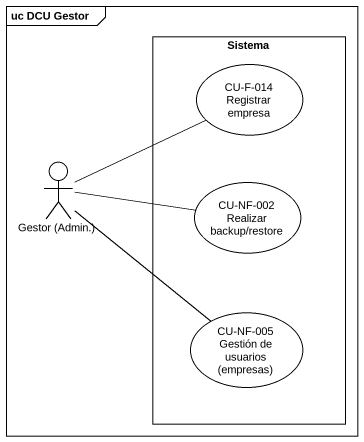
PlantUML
@startuml
mainframe uc DCU Gestor
rectangle Sistema {
  usecase "CU-F-014 Registrar empresa" as CU_F_014_Registrar_empresa
  usecase "CU-NF-002 Realizar backup/restore" as CU_NF_002_Realizar_backup
  usecase "CU-NF-005 Gestión de usuarios (empresas)" as CU_NF_005_Gestión_de
}
actor "Gestor (Admin.)" as Gestor_Admin
Gestor_Admin -right- CU_F_014_Registrar_empresa
Gestor_Admin -right- CU_NF_002_Realizar_backup
Gestor_Admin -- CU_NF_005_Gestión_de
@enduml
